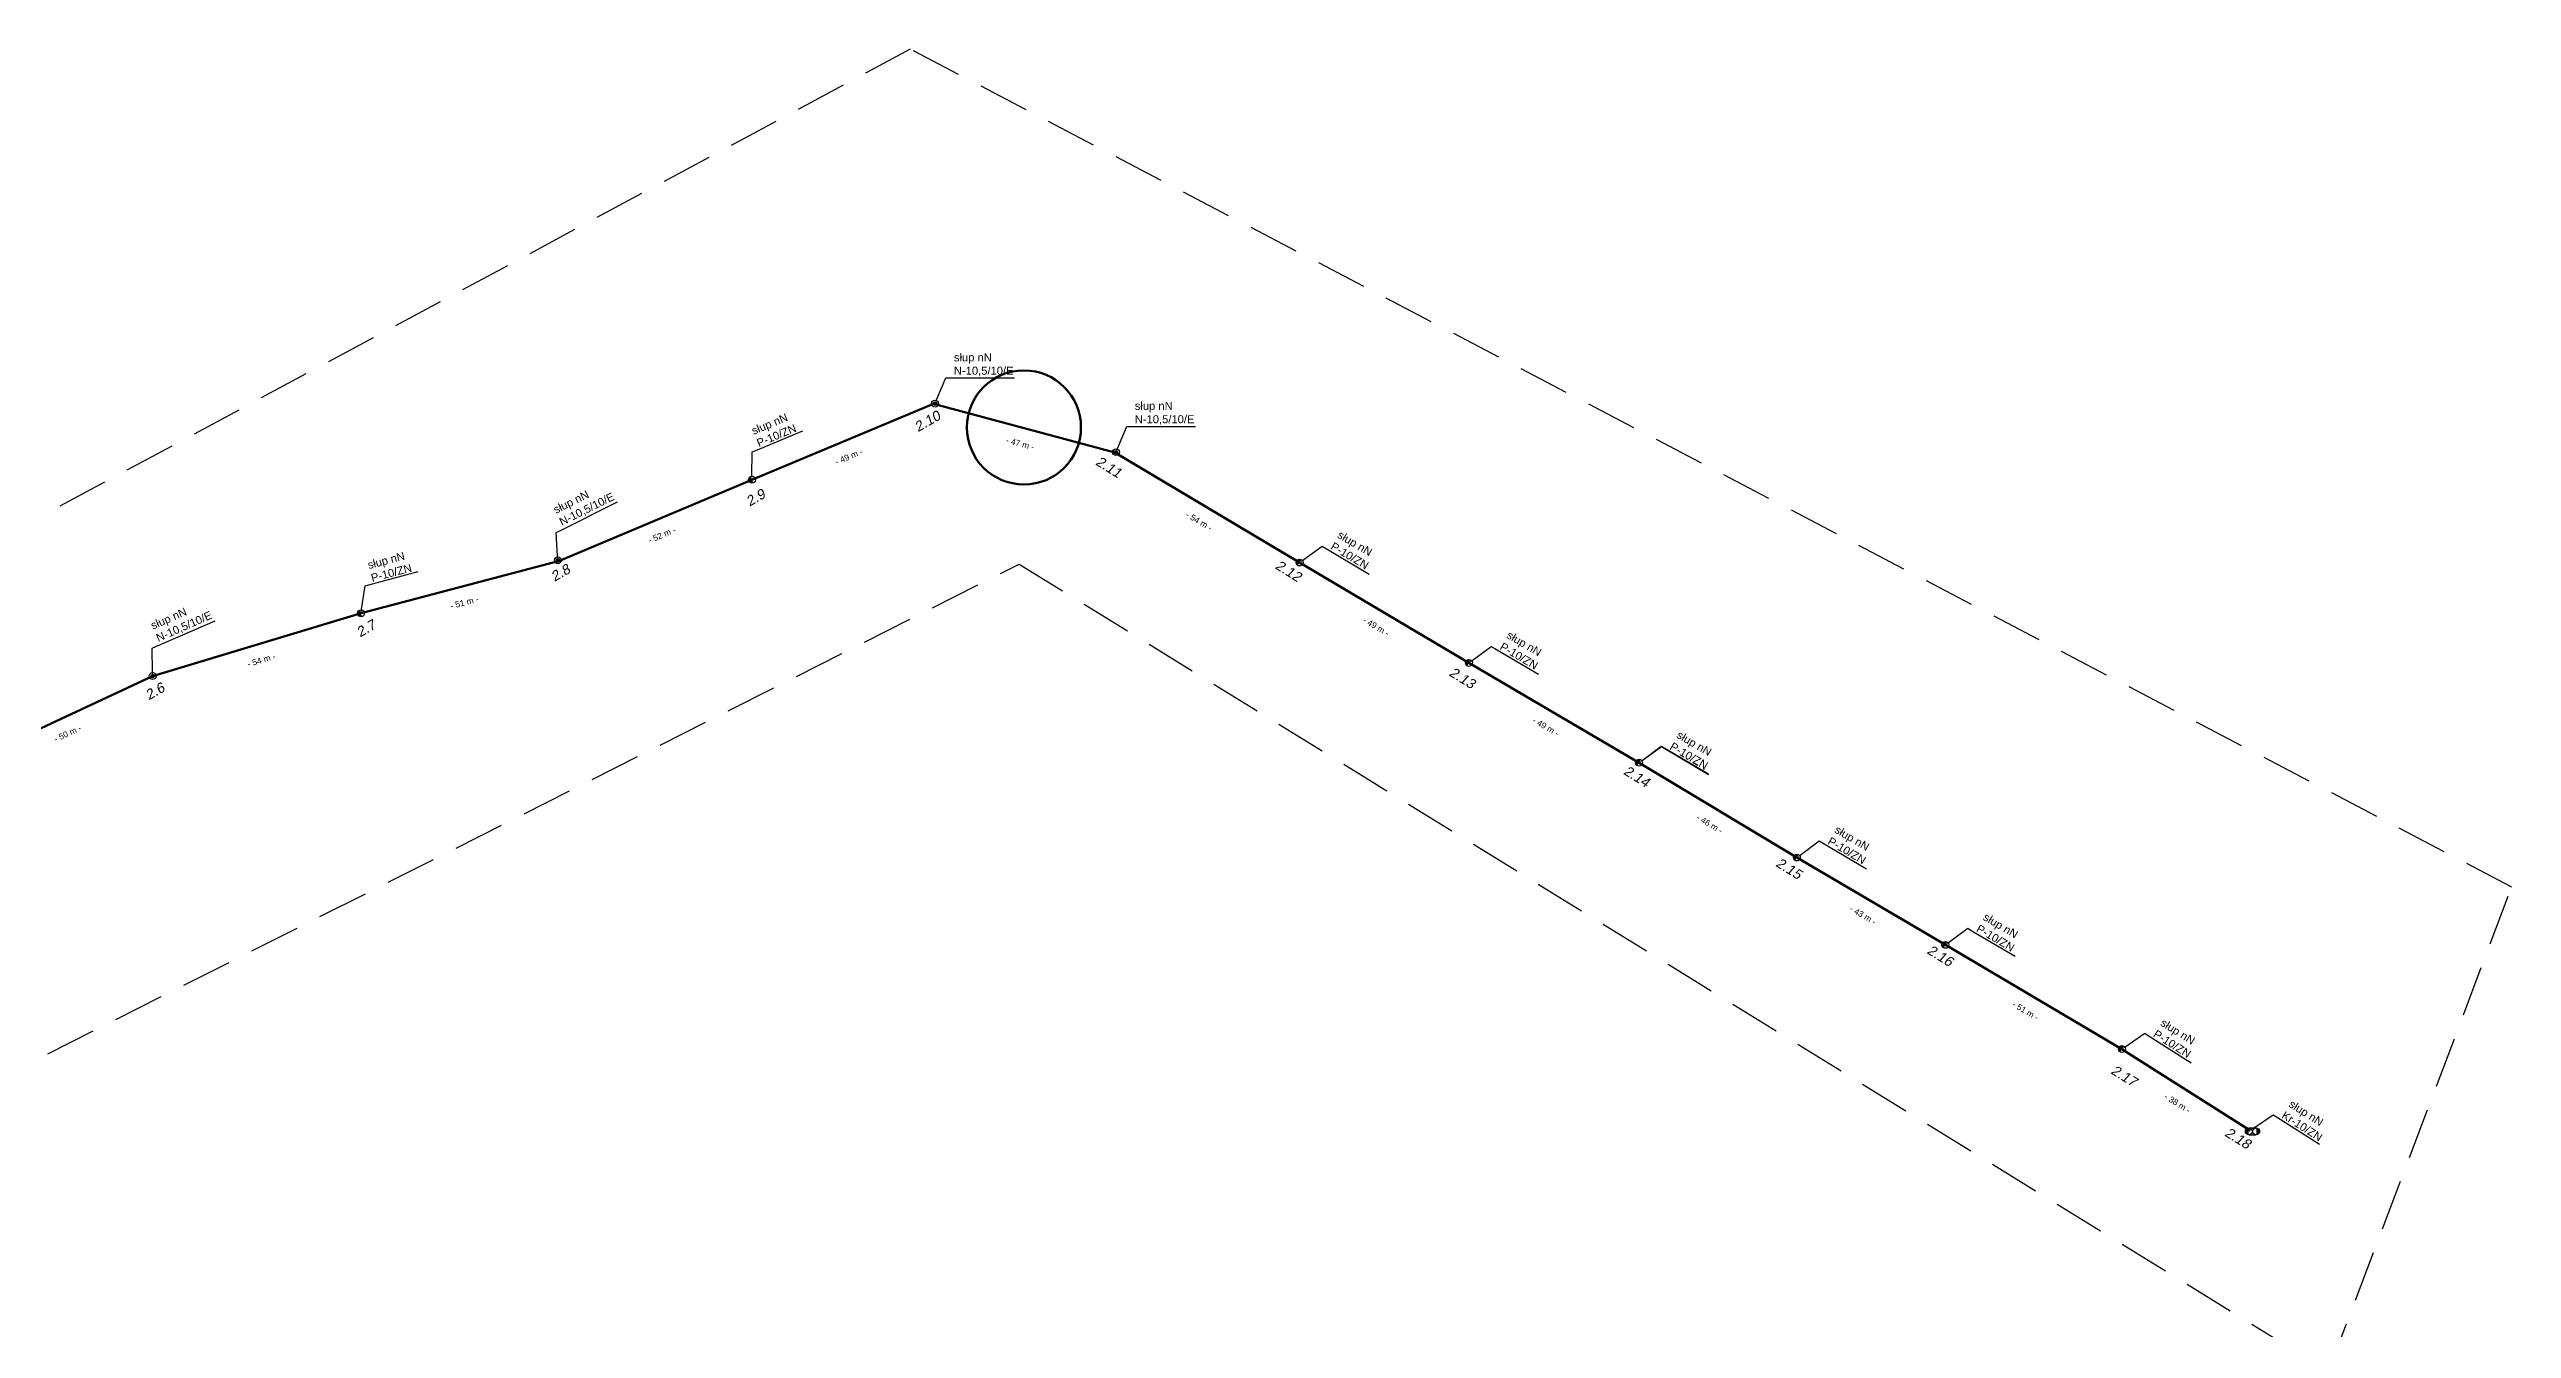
# Model space of a CAD drawing. Header units: millimetres. Extents: x 7530081 to 7533485, y 5764674 to 5768549.
# Drawn here: x 7530717 to 7531332, y 5768229 to 5768549 of the extents above; entities that cross this region are included whole.
import ezdxf
from ezdxf import colors
from ezdxf.entities.mleader import LeaderData, LeaderLine
from ezdxf.math import Vec2, Vec3

# ---------------------------------------------------------------- set-up
doc = ezdxf.new("R2010")
doc.units = ezdxf.units.MM
doc.linetypes.add('Celestynow_test|1_3', pattern=[1, 0.5, -0.5])
doc.linetypes.add('DASHED', pattern=[19.05, 12.7, -6.35])
for name, color, linetype, lineweight in [('!SN', 6, 'Celestynow_test|1_3', 70), ('!TELE', 3, 'Continuous', 50), ('!wymiary', 7, 'Continuous', 25), ('_numery', 7, 'Continuous', 40), ('_PRZEWIESZENIA', 6, 'Continuous', 50)]:
    doc.layers.add(name, color=color, linetype=linetype, lineweight=lineweight)
for name, color, linetype in [('!trafo', 6, 'DASHED'), ('_MM opisy', 7, 'Continuous'), ('_MM slupy', 5, 'Continuous')]:
    doc.layers.add(name, color=color, linetype=linetype)
doc.styles.get("Standard").update_dxf_attribs({"font": 'ARIAL.TTF'})
doc.dimstyles.new('opis linie', dxfattribs={"dimtxt": 1.5, "dimasz": 0.18, "dimexe": 0.18, "dimexo": 0.0625, "dimgap": 2.5, "dimtad": 4, "dimdec": 0, "dimzin": 0, "dimdsep": 46, "dimtxsty": 'Standard', "dimcen": 0.09, "dimse1": 1, "dimse2": 1, "dimsd1": 1, "dimsd2": 1, "dimclrt": 256, "dimadec": 0, "dimazin": 0, "dimtfac": 1, "dimtdec": 0, "dimtofl": 0, "dimtmove": 0, "dimatfit": 3, "dimfxl": 1, "dimtfill": 1, "dimtolj": 1, "dimtzin": 0, "dimarcsym": 0})

# ---------------------------------------------------------------- blocks, each defined once
blk = doc.blocks.new('E')
at = {"layer": '_MM slupy'}
h = blk.add_hatch(color=256, dxfattribs=at)
h.dxf.hatch_style = 1
h.paths.add_polyline_path([(0.27, 0.37, 1), (-0.27, -0.37, 1)])
for radius in [0.857, 0.457]:
    blk.add_circle((0, 0), radius, dxfattribs=at)
blk = doc.blocks.new('R')
at = {"layer": '_MM slupy', "transparency": 33554687}
h = blk.add_hatch(color=256, dxfattribs=at)
h.dxf.hatch_style = 1
h.paths.add_polyline_path([(-0.93, -0.86), (-0.93, 0.86, 1)])
h = blk.add_hatch(color=256, dxfattribs=at)
h.dxf.hatch_style = 1
h.paths.add_polyline_path([(0.93, 0.86), (0.93, -0.86, 1)])
at = {"layer": '_MM slupy'}
for points in [[(-0.93, 0.86), (0.93, 0.86)], [(-0.93, -0.86), (0.93, -0.86)]]:
    blk.add_lwpolyline(points, dxfattribs=at)
for centre in [(-0.93, 0), (0.93, 0)]:
    blk.add_circle(centre, 0.857, dxfattribs=at)
blk = doc.blocks.new('*D535')
at = {"layer": '!wymiary', "insert": (7531131.53, 5768355.23), "char_height": 1.5, "attachment_point": 5, "rotation": 329.00965, "bg_fill": 3, "box_fill_scale": 1.1, "bg_fill_color": 9, "bg_fill_true_color": 13158600, "bg_fill_transparency": 0}
blk.add_mtext('\\A1;- 46 m -', dxfattribs=at)
blk = doc.blocks.new('*D536')
at = {"layer": '!wymiary', "insert": (7531169.86, 5768332.44), "char_height": 1.5, "attachment_point": 5, "rotation": 329.54579, "bg_fill": 3, "box_fill_scale": 1.1, "bg_fill_color": 9, "bg_fill_true_color": 13158600, "bg_fill_transparency": 0}
blk.add_mtext('\\A1;- 43 m -', dxfattribs=at)
blk = doc.blocks.new('*D537')
at = {"layer": '!wymiary', "insert": (7531210.48, 5768308.51), "char_height": 1.5, "attachment_point": 5, "rotation": 329.44717, "bg_fill": 3, "box_fill_scale": 1.1, "bg_fill_color": 9, "bg_fill_true_color": 13158600, "bg_fill_transparency": 0}
blk.add_mtext('\\A1;- 51 m -', dxfattribs=at)
blk = doc.blocks.new('*D538')
at = {"layer": '!wymiary', "insert": (7531248.46, 5768285.37), "char_height": 1.5, "attachment_point": 5, "rotation": 327.58235, "bg_fill": 3, "box_fill_scale": 1.1, "bg_fill_color": 9, "bg_fill_true_color": 13158600, "bg_fill_transparency": 0}
blk.add_mtext('\\A1;- 38 m -', dxfattribs=at)
blk = doc.blocks.new('*D543')
at = {"layer": '!wymiary', "insert": (7530721.14, 5768377.84), "char_height": 1.5, "attachment_point": 5, "rotation": 24.97504, "bg_fill": 3, "box_fill_scale": 1.1, "bg_fill_color": 9, "bg_fill_true_color": 13158600, "bg_fill_transparency": 0}
blk.add_mtext('\\A1;- 50 m -', dxfattribs=at)
blk = doc.blocks.new('*D544')
at = {"layer": '!wymiary', "insert": (7530769.55, 5768396.17), "char_height": 1.5, "attachment_point": 5, "rotation": 16.81205, "bg_fill": 3, "box_fill_scale": 1.1, "bg_fill_color": 9, "bg_fill_true_color": 13158600, "bg_fill_transparency": 0}
blk.add_mtext('\\A1;- 54 m -', dxfattribs=at)
blk = doc.blocks.new('*D545')
at = {"layer": '!wymiary', "insert": (7530820.29, 5768410.58), "char_height": 1.5, "attachment_point": 5, "rotation": 14.84117, "bg_fill": 3, "box_fill_scale": 1.1, "bg_fill_color": 9, "bg_fill_true_color": 13158600, "bg_fill_transparency": 0}
blk.add_mtext('\\A1;- 51 m -', dxfattribs=at)
blk = doc.blocks.new('*D546')
at = {"layer": '!wymiary', "insert": (7530869.67, 5768427.45), "char_height": 1.5, "attachment_point": 5, "rotation": 22.82308, "bg_fill": 3, "box_fill_scale": 1.1, "bg_fill_color": 9, "bg_fill_true_color": 13158600, "bg_fill_transparency": 0}
blk.add_mtext('\\A1;- 52 m -', dxfattribs=at)
blk = doc.blocks.new('*D547')
at = {"layer": '!wymiary', "insert": (7530916.41, 5768447.04), "char_height": 1.5, "attachment_point": 5, "rotation": 22.64646, "bg_fill": 3, "box_fill_scale": 1.1, "bg_fill_color": 9, "bg_fill_true_color": 13158600, "bg_fill_transparency": 0}
blk.add_mtext('\\A1;- 49 m -', dxfattribs=at)
blk = doc.blocks.new('*D548')
at = {"layer": '!wymiary', "insert": (7530959.2, 5768450.3), "char_height": 1.5, "attachment_point": 5, "rotation": 345.05419, "bg_fill": 3, "box_fill_scale": 1.1, "bg_fill_color": 9, "bg_fill_true_color": 13158600, "bg_fill_transparency": 0}
blk.add_mtext('\\A1;- 47 m -', dxfattribs=at)
blk = doc.blocks.new('*D549')
at = {"layer": '!wymiary', "insert": (7531003.92, 5768430.9), "char_height": 1.5, "attachment_point": 5, "rotation": 329.17966, "bg_fill": 3, "box_fill_scale": 1.1, "bg_fill_color": 9, "bg_fill_true_color": 13158600, "bg_fill_transparency": 0}
blk.add_mtext('\\A1;- 54 m -', dxfattribs=at)
blk = doc.blocks.new('*D550')
at = {"layer": '!wymiary', "insert": (7531048.17, 5768404.57), "char_height": 1.5, "attachment_point": 5, "rotation": 329.32249, "bg_fill": 3, "box_fill_scale": 1.1, "bg_fill_color": 9, "bg_fill_true_color": 13158600, "bg_fill_transparency": 0}
blk.add_mtext('\\A1;- 49 m -', dxfattribs=at)
blk = doc.blocks.new('*D551')
at = {"layer": '!wymiary', "insert": (7531090.59, 5768379.53), "char_height": 1.5, "attachment_point": 5, "rotation": 329.58574, "bg_fill": 3, "box_fill_scale": 1.1, "bg_fill_color": 9, "bg_fill_true_color": 13158600, "bg_fill_transparency": 0}
blk.add_mtext('\\A1;- 49 m -', dxfattribs=at)
blk = doc.blocks.new('ZN')
at = {"layer": '_MM slupy', "transparency": 33554687}
h = blk.add_hatch(color=256, dxfattribs=at)
h.dxf.hatch_style = 1
h.paths.add_polyline_path([(0, -0.86), (0, 0.86, 1)])
at = {"layer": '_MM slupy'}
blk.add_circle((0, 0), 0.857, dxfattribs=at)

msp = doc.modelspace()

# ---------------------------------------------------------------- linework, layer by layer
at = {"layer": '!TELE'}
for points in [[(7530526.34, 5768275.63), (7530569.8, 5768303.77), (7530611.41, 5768326.99), (7530652.32, 5768348.51), (7530696.58, 5768370.83), (7530742.31, 5768392.13), (7530794.47, 5768407.89), (7530844.06, 5768421.03), (7530892.17, 5768441.27), (7530937.56, 5768460.21), (7530982.89, 5768448.11), (7531029.06, 5768420.57), (7531071.38, 5768395.47), (7531113.88, 5768370.52)], [(7531113.88, 5768370.52), (7531153.33, 5768346.82), (7531190.46, 5768324.99), (7531234.59, 5768298.94), (7531266.65, 5768278.58)]]:
    msp.add_lwpolyline(points, dxfattribs=at)
at = {"layer": '!trafo', "color": 3}
msp.add_lwpolyline([(7530381.78, 5768390.66), (7530257.65, 5768176.95), (7530420.16, 5768098.91), (7530373.28, 5767866.78), (7530474.21, 5767839.79), (7530703.76, 5767887.9), (7530748.48, 5767928.26), (7530563.06, 5768220.57), (7530958.99, 5768420.18), (7531286.21, 5768218.39), (7531332.02, 5768339.46), (7530931.72, 5768548.88), (7530523.79, 5768329.65), (7530381.78, 5768390.66)], close=True, dxfattribs=at)

# ---------------------------------------------------------------- block references
at = {"layer": '_MM slupy'}
for p, rotation in [((7530892.17, 5768441.27), 22.64646287016278), ((7531029.06, 5768420.57), 329.3224918145227), ((7530794.47, 5768407.89), 14.84116558043507), ((7531071.38, 5768395.47), 329.5857410941367), ((7531113.88, 5768370.52), 329.0096533607179), ((7531153.33, 5768346.82), 329.54578639037), ((7531190.46, 5768324.99), 329.447170143086), ((7531234.59, 5768298.94), 327.5823457313021)]:
    msp.add_blockref('ZN', p, dxfattribs=dict(at, rotation=rotation))

# ---------------------------------------------------------------- next in the draw order: leaders
at = {"layer": '_MM opisy'}
ml = msp.add_multileader_mtext('Standard', dxfattribs=at)
ml.set_content('\\pxql;słup nN\\PN-10,5/10/E', color=256)
ml.set_leader_properties()
ml.build(insert=Vec2(0, 0))
ml.multileader.update_dxf_attribs({"has_text_frame": 1, "text_left_attachment_type": 5, "text_right_attachment_type": 5, "dogleg_length": 1, "arrow_head_size": 1})
ctx = ml.context
ctx.base_point, ctx.char_height, ctx.arrow_head_size, ctx.landing_gap_size, ctx.plane_origin = Vec3(7530941.64, 5768466.7), 2, 1, 1, Vec3(7530939.65, 5768458.87)
ctx.left_attachment, ctx.right_attachment = 5, 5
notes = []
notes.append((ctx, [(0, (1, 1, 0), (7530940.64, 5768466.7), (1, 0), 1, [(0, [(7530937.93, 5768460.29), (7530940.64, 5768466.7)], 0, [])])]))
ctx.mtext.insert, ctx.mtext.flow_direction = Vec3(7530942.64, 5768472.86), 5
ctx.mtext.has_bg_fill, ctx.mtext.bg_color, ctx.mtext.bg_scale_factor, ctx.mtext.bg_transparency, ctx.mtext.use_window_bg_color = 1, -1023410175, 1, 0, 1
ml = msp.add_multileader_mtext('Standard', dxfattribs=at)
ml.set_content('\\pxql;słup nN\\PP-10/ZN', color=256)
ml.set_leader_properties()
ml.build(insert=Vec2(0, 0))
ml.multileader.update_dxf_attribs({"has_text_frame": 1, "text_left_attachment_type": 5, "text_right_attachment_type": 5, "dogleg_length": 1, "arrow_head_size": 1})
ctx = ml.context
ctx.base_point, ctx.char_height, ctx.arrow_head_size, ctx.landing_gap_size, ctx.plane_origin, ctx.plane_x_axis, ctx.plane_y_axis = Vec3(7530893.12, 5768448.62), 2, 1, 1, Vec3(7530894.3, 5768440.63), Vec3(0.922898, 0.385044), Vec3(-0.385044, 0.922898)
ctx.left_attachment, ctx.right_attachment = 5, 5
notes.append((ctx, [(0, (1, 1, 0), (7530892.2, 5768448.23), (0.922898, 0.385044), 1, [(0, [(7530892.17, 5768441.27), (7530892.2, 5768448.23)], 0, [])])]))
ctx.mtext.insert, ctx.mtext.text_direction, ctx.mtext.rotation, ctx.mtext.flow_direction = Vec3(7530891.82, 5768454.32), Vec3(0.922898, 0.385044), 0.395255, 5
ctx.mtext.has_bg_fill, ctx.mtext.bg_color, ctx.mtext.bg_scale_factor, ctx.mtext.bg_transparency, ctx.mtext.use_window_bg_color = 1, -1023410175, 1, 0, 1
ml = msp.add_multileader_mtext('Standard', dxfattribs=at)
ml.set_content('\\pxql;słup nN\\PN-10,5/10/E', color=256)
ml.set_leader_properties()
ml.build(insert=Vec2(0, 0))
ml.multileader.update_dxf_attribs({"has_text_frame": 1, "text_left_attachment_type": 5, "text_right_attachment_type": 5, "dogleg_length": 1, "arrow_head_size": 1})
ctx = ml.context
ctx.base_point, ctx.char_height, ctx.arrow_head_size, ctx.landing_gap_size, ctx.plane_origin = Vec3(7530986.85, 5768454.56), 2, 1, 1, Vec3(7530984.85, 5768446.74)
ctx.left_attachment, ctx.right_attachment = 5, 5
notes.append((ctx, [(0, (1, 1, 0), (7530985.85, 5768454.56), (1, 0), 1, [(0, [(7530983.14, 5768448.16), (7530985.85, 5768454.56)], 0, [])])]))
ctx.mtext.insert, ctx.mtext.flow_direction = Vec3(7530987.85, 5768460.73), 5
ctx.mtext.has_bg_fill, ctx.mtext.bg_color, ctx.mtext.bg_scale_factor, ctx.mtext.bg_transparency, ctx.mtext.use_window_bg_color = 1, -1023410175, 1, 0, 1
ml = msp.add_multileader_mtext('Standard', dxfattribs=at)
ml.set_content('\\pxql;słup nN\\PN-10,5/10/E', color=256)
ml.set_leader_properties()
ml.build(insert=Vec2(0, 0))
ml.multileader.update_dxf_attribs({"has_text_frame": 1, "text_left_attachment_type": 5, "text_right_attachment_type": 5, "dogleg_length": 1, "arrow_head_size": 1})
ctx = ml.context
ctx.base_point, ctx.char_height, ctx.arrow_head_size, ctx.landing_gap_size, ctx.plane_origin, ctx.plane_x_axis, ctx.plane_y_axis = Vec3(7530844.12, 5768428.53), 2, 1, 1, Vec3(7530845.83, 5768420.64), Vec3(0.895229, 0.445607), Vec3(-0.445607, 0.895229)
ctx.left_attachment, ctx.right_attachment = 5, 5
notes.append((ctx, [(0, (1, 1, 0), (7530843.23, 5768428.09), (0.895229, 0.445607), 1, [(0, [(7530843.66, 5768421.15), (7530843.23, 5768428.09)], 0, [])])]))
ctx.mtext.insert, ctx.mtext.text_direction, ctx.mtext.rotation, ctx.mtext.flow_direction = Vec3(7530842.27, 5768434.5), Vec3(0.895229, 0.445607), 0.461852, 5
ctx.mtext.has_bg_fill, ctx.mtext.bg_color, ctx.mtext.bg_scale_factor, ctx.mtext.bg_transparency, ctx.mtext.use_window_bg_color = 1, -1023410175, 1, 0, 1
ml = msp.add_multileader_mtext('Standard', dxfattribs=at)
ml.set_content('\\pxql;słup nN\\PP-10/ZN', color=256)
ml.set_leader_properties()
ml.build(insert=Vec2(0, 0))
ml.multileader.update_dxf_attribs({"has_text_frame": 1, "text_left_attachment_type": 5, "text_right_attachment_type": 5, "dogleg_length": 1, "arrow_head_size": 1})
ctx = ml.context
ctx.base_point, ctx.char_height, ctx.arrow_head_size, ctx.landing_gap_size, ctx.plane_origin, ctx.plane_x_axis, ctx.plane_y_axis = Vec3(7531035.51, 5768424.19), 2, 1, 1, Vec3(7531029.81, 5768418.47), Vec3(0.860053, -0.510205), Vec3(0.510205, 0.860053)
ctx.left_attachment, ctx.right_attachment = 5, 5
notes.append((ctx, [(0, (1, 1, 0), (7531034.65, 5768424.7), (0.860053, -0.510205), 1, [(0, [(7531029.06, 5768420.57), (7531034.65, 5768424.7)], 0, [])])]))
ctx.mtext.insert, ctx.mtext.text_direction, ctx.mtext.rotation, ctx.mtext.flow_direction = Vec3(7531039.32, 5768428.64), Vec3(0.860053, -0.510205), 5.747762, 5
ctx.mtext.has_bg_fill, ctx.mtext.bg_color, ctx.mtext.bg_scale_factor, ctx.mtext.bg_transparency, ctx.mtext.use_window_bg_color = 1, -1023410175, 1, 0, 1
ml = msp.add_multileader_mtext('Standard', dxfattribs=at)
ml.set_content('\\pxql;słup nN\\PP-10/ZN', color=256)
ml.set_leader_properties()
ml.build(insert=Vec2(0, 0))
ml.multileader.update_dxf_attribs({"has_text_frame": 1, "text_left_attachment_type": 5, "text_right_attachment_type": 5, "dogleg_length": 1, "arrow_head_size": 1})
ctx = ml.context
ctx.base_point, ctx.char_height, ctx.arrow_head_size, ctx.landing_gap_size, ctx.plane_origin, ctx.plane_x_axis, ctx.plane_y_axis = Vec3(7530796.42, 5768415.03), 2, 1, 1, Vec3(7530796.49, 5768406.96), Vec3(0.96664, 0.25614), Vec3(-0.25614, 0.96664)
ctx.left_attachment, ctx.right_attachment = 5, 5
notes.append((ctx, [(0, (1, 1, 0), (7530795.45, 5768414.78), (0.96664, 0.25614), 1, [(0, [(7530794.47, 5768407.89), (7530795.45, 5768414.78)], 0, [])])]))
ctx.mtext.insert, ctx.mtext.text_direction, ctx.mtext.rotation, ctx.mtext.flow_direction = Vec3(7530795.9, 5768420.86), Vec3(0.96664, 0.25614), 0.259027, 5
ctx.mtext.has_bg_fill, ctx.mtext.bg_color, ctx.mtext.bg_scale_factor, ctx.mtext.bg_transparency, ctx.mtext.use_window_bg_color = 1, -1023410175, 1, 0, 1
ml = msp.add_multileader_mtext('Standard', dxfattribs=at)
ml.set_content('\\pxql;słup nN\\PN-10,5/10/E', color=256)
ml.set_leader_properties()
ml.build(insert=Vec2(0, 0))
ml.multileader.update_dxf_attribs({"has_text_frame": 1, "text_left_attachment_type": 5, "text_right_attachment_type": 5, "dogleg_length": 1, "arrow_head_size": 1})
ctx = ml.context
ctx.base_point, ctx.char_height, ctx.arrow_head_size, ctx.landing_gap_size, ctx.plane_origin, ctx.plane_x_axis, ctx.plane_y_axis = Vec3(7530743.2, 5768399.55), 2, 1, 1, Vec3(7530744.51, 5768391.58), Vec3(0.916157, 0.400819), Vec3(-0.400819, 0.916157)
ctx.left_attachment, ctx.right_attachment = 5, 5
notes.append((ctx, [(0, (1, 1, 0), (7530742.28, 5768399.14), (0.916157, 0.400819), 1, [(0, [(7530742.37, 5768392.19), (7530742.28, 5768399.14)], 0, [])])]))
ctx.mtext.insert, ctx.mtext.text_direction, ctx.mtext.rotation, ctx.mtext.flow_direction = Vec3(7530741.64, 5768405.59), Vec3(0.916157, 0.400819), 0.41241, 5
ctx.mtext.has_bg_fill, ctx.mtext.bg_color, ctx.mtext.bg_scale_factor, ctx.mtext.bg_transparency, ctx.mtext.use_window_bg_color = 1, -1023410175, 1, 0, 1
ml = msp.add_multileader_mtext('Standard', dxfattribs=at)
ml.set_content('\\pxql;słup nN\\PP-10/ZN', color=256)
ml.set_leader_properties()
ml.build(insert=Vec2(0, 0))
ml.multileader.update_dxf_attribs({"has_text_frame": 1, "text_left_attachment_type": 5, "text_right_attachment_type": 5, "dogleg_length": 1, "arrow_head_size": 1})
ctx = ml.context
ctx.base_point, ctx.char_height, ctx.arrow_head_size, ctx.landing_gap_size, ctx.plane_origin, ctx.plane_x_axis, ctx.plane_y_axis = Vec3(7531077.82, 5768399.11), 2, 1, 1, Vec3(7531072.14, 5768393.37), Vec3(0.862388, -0.506248), Vec3(0.506248, 0.862388)
ctx.left_attachment, ctx.right_attachment = 5, 5
notes.append((ctx, [(0, (1, 1, 0), (7531076.96, 5768399.62), (0.862388, -0.506248), 1, [(0, [(7531071.38, 5768395.47), (7531076.96, 5768399.62)], 0, [])])]))
ctx.mtext.insert, ctx.mtext.text_direction, ctx.mtext.rotation, ctx.mtext.flow_direction = Vec3(7531081.6, 5768403.58), Vec3(0.862388, -0.506248), 5.752356, 5
ctx.mtext.has_bg_fill, ctx.mtext.bg_color, ctx.mtext.bg_scale_factor, ctx.mtext.bg_transparency, ctx.mtext.use_window_bg_color = 1, -1023410175, 1, 0, 1
ml = msp.add_multileader_mtext('Standard', dxfattribs=at)
ml.set_content('\\pxql;słup nN\\PP-10/ZN', color=256)
ml.set_leader_properties()
ml.build(insert=Vec2(0, 0))
ml.multileader.update_dxf_attribs({"has_text_frame": 1, "text_left_attachment_type": 5, "text_right_attachment_type": 5, "dogleg_length": 1, "arrow_head_size": 1})
ctx = ml.context
ctx.base_point, ctx.char_height, ctx.arrow_head_size, ctx.landing_gap_size, ctx.plane_origin, ctx.plane_x_axis, ctx.plane_y_axis = Vec3(7531120.35, 5768374.1), 2, 1, 1, Vec3(7531114.62, 5768368.42), Vec3(0.857254, -0.514894), Vec3(0.514894, 0.857254)
ctx.left_attachment, ctx.right_attachment = 5, 5
notes.append((ctx, [(0, (1, 1, 0), (7531119.5, 5768374.61), (0.857254, -0.514894), 1, [(0, [(7531113.88, 5768370.52), (7531119.5, 5768374.61)], 0, [])])]))
ctx.mtext.insert, ctx.mtext.text_direction, ctx.mtext.rotation, ctx.mtext.flow_direction = Vec3(7531124.18, 5768378.53), Vec3(0.857254, -0.514894), 5.742302, 5
ctx.mtext.has_bg_fill, ctx.mtext.bg_color, ctx.mtext.bg_scale_factor, ctx.mtext.bg_transparency, ctx.mtext.use_window_bg_color = 1, -1023410175, 1, 0, 1
ml = msp.add_multileader_mtext('Standard', dxfattribs=at)
ml.set_content('\\pxql;słup nN\\PP-10/ZN', color=256)
ml.set_leader_properties()
ml.build(insert=Vec2(0, 0))
ml.multileader.update_dxf_attribs({"has_text_frame": 1, "text_left_attachment_type": 5, "text_right_attachment_type": 5, "dogleg_length": 1, "arrow_head_size": 1})
ctx = ml.context
ctx.base_point, ctx.char_height, ctx.arrow_head_size, ctx.landing_gap_size, ctx.plane_origin, ctx.plane_x_axis, ctx.plane_y_axis = Vec3(7531159.77, 5768350.47), 2, 1, 1, Vec3(7531154.09, 5768344.73), Vec3(0.862034, -0.50685), Vec3(0.50685, 0.862034)
ctx.left_attachment, ctx.right_attachment = 5, 5
notes.append((ctx, [(0, (1, 1, 0), (7531158.91, 5768350.97), (0.862034, -0.50685), 1, [(0, [(7531153.33, 5768346.82), (7531158.91, 5768350.97)], 0, [])])]))
ctx.mtext.insert, ctx.mtext.text_direction, ctx.mtext.rotation, ctx.mtext.flow_direction = Vec3(7531163.56, 5768354.93), Vec3(0.862034, -0.50685), 5.751659, 5
ctx.mtext.has_bg_fill, ctx.mtext.bg_color, ctx.mtext.bg_scale_factor, ctx.mtext.bg_transparency, ctx.mtext.use_window_bg_color = 1, -1023410175, 1, 0, 1
ml = msp.add_multileader_mtext('Standard', dxfattribs=at)
ml.set_content('\\pxql;słup nN\\PP-10/ZN', color=256)
ml.set_leader_properties()
ml.build(insert=Vec2(0, 0))
ml.multileader.update_dxf_attribs({"has_text_frame": 1, "text_left_attachment_type": 5, "text_right_attachment_type": 5, "dogleg_length": 1, "arrow_head_size": 1})
ctx = ml.context
ctx.base_point, ctx.char_height, ctx.arrow_head_size, ctx.landing_gap_size, ctx.plane_origin, ctx.plane_x_axis, ctx.plane_y_axis = Vec3(7531196.92, 5768328.62), 2, 1, 1, Vec3(7531191.22, 5768322.89), Vec3(0.861161, -0.508333), Vec3(0.508333, 0.861161)
ctx.left_attachment, ctx.right_attachment = 5, 5
notes.append((ctx, [(0, (1, 1, 0), (7531196.05, 5768329.13), (0.861161, -0.508333), 1, [(0, [(7531190.46, 5768324.99), (7531196.05, 5768329.13)], 0, [])])]))
ctx.mtext.insert, ctx.mtext.text_direction, ctx.mtext.rotation, ctx.mtext.flow_direction = Vec3(7531200.71, 5768333.08), Vec3(0.861161, -0.508333), 5.749938, 5
ctx.mtext.has_bg_fill, ctx.mtext.bg_color, ctx.mtext.bg_scale_factor, ctx.mtext.bg_transparency, ctx.mtext.use_window_bg_color = 1, -1023410175, 1, 0, 1
ml = msp.add_multileader_mtext('Standard', dxfattribs=at)
ml.set_content('\\pxql;słup nN\\PP-10/ZN', color=256)
ml.set_leader_properties()
ml.build(insert=Vec2(0, 0))
ml.multileader.update_dxf_attribs({"has_text_frame": 1, "text_left_attachment_type": 5, "text_right_attachment_type": 5, "dogleg_length": 1, "arrow_head_size": 1})
ctx = ml.context
ctx.base_point, ctx.char_height, ctx.arrow_head_size, ctx.landing_gap_size, ctx.plane_origin, ctx.plane_x_axis, ctx.plane_y_axis = Vec3(7531241.15, 5768302.36), 2, 1, 1, Vec3(7531235.27, 5768296.82), Vec3(0.844163, -0.536087), Vec3(0.536087, 0.844163)
ctx.left_attachment, ctx.right_attachment = 5, 5
notes.append((ctx, [(0, (1, 1, 0), (7531240.31, 5768302.9), (0.844163, -0.536087), 1, [(0, [(7531234.59, 5768298.94), (7531240.31, 5768302.9)], 0, [])])]))
ctx.mtext.insert, ctx.mtext.text_direction, ctx.mtext.rotation, ctx.mtext.flow_direction = Vec3(7531245.09, 5768306.69), Vec3(0.844163, -0.536087), 5.717391, 5
ctx.mtext.has_bg_fill, ctx.mtext.bg_color, ctx.mtext.bg_scale_factor, ctx.mtext.bg_transparency, ctx.mtext.use_window_bg_color = 1, -1023410175, 1, 0, 1
ml = msp.add_multileader_mtext('Standard', dxfattribs=at)
ml.set_content('\\pxql;słup nN\\PKr-10/ZN', color=256)
ml.set_leader_properties()
ml.build(insert=Vec2(0, 0))
ml.multileader.update_dxf_attribs({"has_text_frame": 1, "text_left_attachment_type": 5, "text_right_attachment_type": 5, "dogleg_length": 1, "arrow_head_size": 1})
ctx = ml.context
ctx.base_point, ctx.char_height, ctx.arrow_head_size, ctx.landing_gap_size, ctx.plane_origin, ctx.plane_x_axis, ctx.plane_y_axis = Vec3(7531273.22, 5768282), 2, 1, 1, Vec3(7531267.34, 5768276.46), Vec3(0.844163, -0.536087), Vec3(0.536087, 0.844163)
ctx.left_attachment, ctx.right_attachment = 5, 5
notes.append((ctx, [(0, (1, 1, 0), (7531272.37, 5768282.54), (0.844163, -0.536087), 1, [(0, [(7531266.65, 5768278.58), (7531272.37, 5768282.54)], 0, [])])]))
ctx.mtext.insert, ctx.mtext.text_direction, ctx.mtext.rotation, ctx.mtext.flow_direction = Vec3(7531277.17, 5768286.36), Vec3(0.844163, -0.536087), 5.717391, 5
ctx.mtext.has_bg_fill, ctx.mtext.bg_color, ctx.mtext.bg_scale_factor, ctx.mtext.bg_transparency, ctx.mtext.use_window_bg_color = 1, -1023410175, 1, 0, 1
for ctx, leaders in notes:
    for number, flags, end, landing, length, lines in leaders:
        leader = LeaderData()
        leader.index, (leader.has_last_leader_line, leader.has_dogleg_vector, leader.attachment_direction) = number, flags
        leader.last_leader_point, leader.dogleg_vector, leader.dogleg_length = Vec3(end), Vec3(landing), length
        for number, points, colour, breaks in lines:
            line = LeaderLine()
            line.index, line.vertices, line.color, line.breaks = number, Vec3.list(points), colors.encode_raw_color(colour), breaks
            leader.lines.append(line)
        ctx.leaders.append(leader)

# ---------------------------------------------------------------- next in the draw order: block references
at = {"layer": '!SN'}
msp.add_blockref('R', (7531267.22, 5768278.37), dxfattribs=at)
for p in [(7530937.93, 5768460.29), (7530983.14, 5768448.16)]:
    msp.add_blockref('E', p)
for p, rotation in [((7530843.66, 5768421.15), 26.46218633351722), ((7530742.37, 5768392.19), 23.6293777322314)]:
    msp.add_blockref('E', p, dxfattribs=dict(rotation=rotation))
at = {"layer": '_MM slupy', "rotation": 329.5857410941367}
msp.add_blockref('ZN', (7531113.88, 5768370.52), dxfattribs=at)

# ---------------------------------------------------------------- next in the draw order: dimensions: what is measured, and where the dimension line sits
at = {"layer": '!wymiary'}
dim = msp.add_aligned_dim(p1=(7530696.58, 5768370.83), p2=(7530742.31, 5768392.13), distance=-0.75, dimstyle='opis linie', override={"dimpost": '- <> m -'}, dxfattribs=at)
dim.commit()
dim.dimension.update_dxf_attribs({"geometry": '*D543', "text_midpoint": (7530721.14, 5768377.84)})

# ---------------------------------------------------------------- next in the draw order: leaders
at = {"layer": '_MM opisy'}
ml = msp.add_multileader_mtext('Standard', dxfattribs=at)
ml.set_content('\\pxql;słup nN\\PP-10/ZN', color=256)
ml.set_leader_properties()
ml.build(insert=Vec2(0, 0))
ml.multileader.update_dxf_attribs({"has_text_frame": 1, "text_left_attachment_type": 5, "text_right_attachment_type": 5, "dogleg_length": 1, "arrow_head_size": 1})
ctx = ml.context
ctx.base_point, ctx.char_height, ctx.arrow_head_size, ctx.landing_gap_size, ctx.plane_origin, ctx.plane_x_axis, ctx.plane_y_axis = Vec3(7531120.32, 5768374.16), 2, 1, 1, Vec3(7531114.64, 5768368.42), Vec3(0.862388, -0.506248), Vec3(0.506248, 0.862388)
ctx.left_attachment, ctx.right_attachment = 5, 5
notes = []
notes.append((ctx, [(0, (1, 1, 0), (7531119.46, 5768374.67), (0.862388, -0.506248), 1, [(0, [(7531113.88, 5768370.52), (7531119.46, 5768374.67)], 0, [])])]))
ctx.mtext.insert, ctx.mtext.text_direction, ctx.mtext.rotation, ctx.mtext.flow_direction = Vec3(7531124.1, 5768378.63), Vec3(0.862388, -0.506248), 5.752356, 5
ctx.mtext.has_bg_fill, ctx.mtext.bg_color, ctx.mtext.bg_scale_factor, ctx.mtext.bg_transparency, ctx.mtext.use_window_bg_color = 1, -1023410175, 1, 0, 1
for ctx, leaders in notes:
    for number, flags, end, landing, length, lines in leaders:
        leader = LeaderData()
        leader.index, (leader.has_last_leader_line, leader.has_dogleg_vector, leader.attachment_direction) = number, flags
        leader.last_leader_point, leader.dogleg_vector, leader.dogleg_length = Vec3(end), Vec3(landing), length
        for number, points, colour, breaks in lines:
            line = LeaderLine()
            line.index, line.vertices, line.color, line.breaks = number, Vec3.list(points), colors.encode_raw_color(colour), breaks
            leader.lines.append(line)
        ctx.leaders.append(leader)

# ---------------------------------------------------------------- next in the draw order: dimensions: what is measured, and where the dimension line sits
at = {"layer": '!wymiary'}
for p1, p2, picture, middle in [((7530742.31, 5768392.13), (7530794.47, 5768407.89), '*D544', (7530769.55, 5768396.17)), ((7531113.88, 5768370.52), (7531153.33, 5768346.82), '*D535', (7531131.53, 5768355.23))]:
    dim = msp.add_aligned_dim(p1=p1, p2=p2, distance=-0.75, dimstyle='opis linie', override={"dimpost": '- <> m -'}, dxfattribs=at)
    dim.commit()
    dim.dimension.update_dxf_attribs({"geometry": picture, "text_midpoint": middle})

# ---------------------------------------------------------------- next in the draw order: texts
at = {"layer": '_numery', "oblique": 10}
msp.add_text('2.6', height=2.5, rotation=29.89393, dxfattribs=at).set_placement((7530741.46, 5768386.11))

# ---------------------------------------------------------------- next in the draw order: dimensions: what is measured, and where the dimension line sits
at = {"layer": '!wymiary'}
for p1, p2, picture, middle in [((7530794.47, 5768407.89), (7530844.06, 5768421.03), '*D545', (7530820.29, 5768410.58)), ((7531153.33, 5768346.82), (7531190.46, 5768324.99), '*D536', (7531169.86, 5768332.44))]:
    dim = msp.add_aligned_dim(p1=p1, p2=p2, distance=-0.75, dimstyle='opis linie', override={"dimpost": '- <> m -'}, dxfattribs=at)
    dim.commit()
    dim.dimension.update_dxf_attribs({"geometry": picture, "text_midpoint": middle})

# ---------------------------------------------------------------- next in the draw order: texts
at = {"layer": '_numery', "oblique": 10}
for s, rotation, p in [('2.7', 29.89393, (7530794.21, 5768401.82)), ('2.15', 328.15196, (7531147.83, 5768344.8))]:
    msp.add_text(s, height=2.5, rotation=rotation, dxfattribs=at).set_placement(p)

# ---------------------------------------------------------------- next in the draw order: dimensions: what is measured, and where the dimension line sits
at = {"layer": '!wymiary'}
for p1, p2, picture, middle in [((7530844.06, 5768421.03), (7530892.17, 5768441.27), '*D546', (7530869.67, 5768427.45)), ((7531190.46, 5768324.99), (7531234.59, 5768298.94), '*D537', (7531210.48, 5768308.51))]:
    dim = msp.add_aligned_dim(p1=p1, p2=p2, distance=-0.75, dimstyle='opis linie', override={"dimpost": '- <> m -'}, dxfattribs=at)
    dim.commit()
    dim.dimension.update_dxf_attribs({"geometry": picture, "text_midpoint": middle})

# ---------------------------------------------------------------- next in the draw order: texts
at = {"layer": '_numery', "oblique": 10}
for s, rotation, p in [('2.8', 29.89393, (7530842.81, 5768415.73)), ('2.16', 328.15196, (7531185.65, 5768323.01))]:
    msp.add_text(s, height=2.5, rotation=rotation, dxfattribs=at).set_placement(p)

# ---------------------------------------------------------------- next in the draw order: dimensions: what is measured, and where the dimension line sits
at = {"layer": '!wymiary'}
for p1, p2, picture, middle in [((7530892.17, 5768441.27), (7530937.56, 5768460.21), '*D547', (7530916.41, 5768447.04)), ((7531234.59, 5768298.94), (7531266.65, 5768278.58), '*D538', (7531248.46, 5768285.37))]:
    dim = msp.add_aligned_dim(p1=p1, p2=p2, distance=-0.75, dimstyle='opis linie', override={"dimpost": '- <> m -'}, dxfattribs=at)
    dim.commit()
    dim.dimension.update_dxf_attribs({"geometry": picture, "text_midpoint": middle})

# ---------------------------------------------------------------- next in the draw order: texts
at = {"layer": '_numery', "oblique": 10}
for s, rotation, p in [('2.9', 29.89393, (7530891.58, 5768434.52)), ('2.17', 328.15196, (7531231.61, 5768292.97)), ('2.18', 328.15196, (7531260.06, 5768277.39))]:
    msp.add_text(s, height=2.5, rotation=rotation, dxfattribs=at).set_placement(p)

# ---------------------------------------------------------------- next in the draw order: dimensions: what is measured, and where the dimension line sits
at = {"layer": '!wymiary'}
dim = msp.add_aligned_dim(p1=(7530937.56, 5768460.21), p2=(7530982.89, 5768448.11), distance=-0.75, dimstyle='opis linie', override={"dimpost": '- <> m -'}, dxfattribs=at)
dim.commit()
dim.dimension.update_dxf_attribs({"geometry": '*D548', "text_midpoint": (7530959.2, 5768450.3)})

# ---------------------------------------------------------------- next in the draw order: linework, layer by layer
at = {"layer": '_PRZEWIESZENIA', "color": 3}
msp.add_circle((7530960.14, 5768454.34), 14.26, dxfattribs=at)

# ---------------------------------------------------------------- next in the draw order: texts
at = {"layer": '_numery', "oblique": 10}
msp.add_text('2.10', height=2.5, rotation=29.89393, dxfattribs=at).set_placement((7530933.68, 5768453.13))

# ---------------------------------------------------------------- next in the draw order: dimensions: what is measured, and where the dimension line sits
at = {"layer": '!wymiary'}
dim = msp.add_aligned_dim(p1=(7530982.89, 5768448.11), p2=(7531029.06, 5768420.57), distance=-0.75, dimstyle='opis linie', override={"dimpost": '- <> m -'}, dxfattribs=at)
dim.commit()
dim.dimension.update_dxf_attribs({"geometry": '*D549', "text_midpoint": (7531003.92, 5768430.9)})

# ---------------------------------------------------------------- next in the draw order: texts
at = {"layer": '_numery', "oblique": 10}
msp.add_text('2.11', height=2.5, rotation=328.15196, dxfattribs=at).set_placement((7530977.84, 5768445.17))

# ---------------------------------------------------------------- next in the draw order: dimensions: what is measured, and where the dimension line sits
at = {"layer": '!wymiary'}
dim = msp.add_aligned_dim(p1=(7531029.06, 5768420.57), p2=(7531071.38, 5768395.47), distance=-0.75, dimstyle='opis linie', override={"dimpost": '- <> m -'}, dxfattribs=at)
dim.commit()
dim.dimension.update_dxf_attribs({"geometry": '*D550', "text_midpoint": (7531048.17, 5768404.57)})

# ---------------------------------------------------------------- next in the draw order: texts
at = {"layer": '_numery', "oblique": 10}
msp.add_text('2.12', height=2.5, rotation=328.15196, dxfattribs=at).set_placement((7531022.73, 5768419.21))

# ---------------------------------------------------------------- next in the draw order: dimensions: what is measured, and where the dimension line sits
at = {"layer": '!wymiary'}
dim = msp.add_aligned_dim(p1=(7531071.38, 5768395.47), p2=(7531113.88, 5768370.52), distance=-0.75, dimstyle='opis linie', override={"dimpost": '- <> m -'}, dxfattribs=at)
dim.commit()
dim.dimension.update_dxf_attribs({"geometry": '*D551', "text_midpoint": (7531090.59, 5768379.53)})

# ---------------------------------------------------------------- next in the draw order: texts
at = {"layer": '_numery', "oblique": 10}
for s, p in [('2.13', (7531066.2, 5768392.45)), ('2.14', (7531109.78, 5768367.83))]:
    msp.add_text(s, height=2.5, rotation=328.15196, dxfattribs=at).set_placement(p)

doc.saveas('drawing.dxf')
